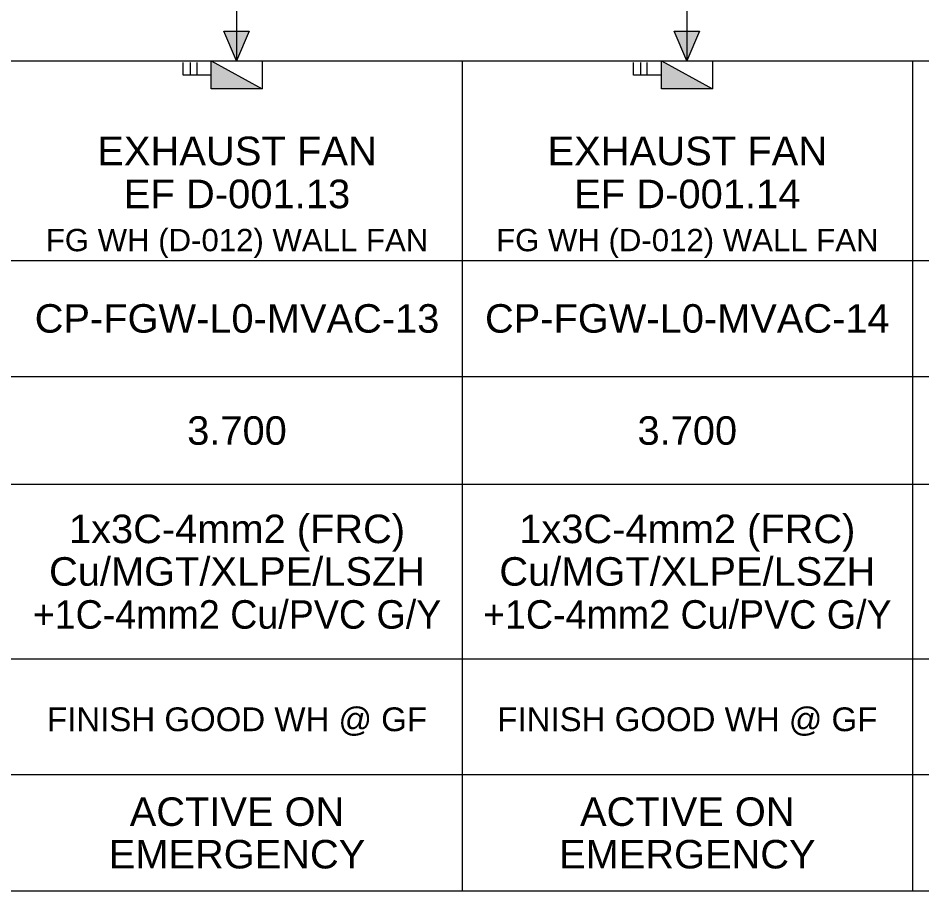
# Model space of a CAD drawing. Header units: millimetres. Extents: x -33055 to 42243, y -56860 to 24450.
# Drawn here: x 17980 to 24951, y 1815 to 8545 of the extents above; entities that cross this region are included whole.
import ezdxf
from ezdxf.enums import TextEntityAlignment as Align

# ---------------------------------------------------------------- set-up
doc = ezdxf.new("R2010")
doc.units = ezdxf.units.MM
for name, color, linetype in [('A-PATT-CONC', 7, 'Continuous'), ('E-SLD', 7, 'Continuous'), ('E-TABLE', 7, 'Continuous'), ('E-TEXT', 7, 'Continuous')]:
    doc.layers.add(name, color=color, linetype=linetype)
doc.styles.add('ARIAL', font='arial.ttf')

msp = doc.modelspace()

# ---------------------------------------------------------------- hatches: boundary and pattern name
at = {"layer": 'A-PATT-CONC'}
h = msp.add_hatch(color=7, dxfattribs=at)
h.dxf.hatch_style = 1
h.paths.add_polyline_path([(19469.7, 8214.9), (19863.4, 7999), (19469.7, 7999), (19469.7, 8214.9)])
h = msp.add_hatch(color=7, dxfattribs=at)
h.dxf.hatch_style = 1
h.paths.add_polyline_path([(22942.8, 8214.9), (23336.5, 7999), (22942.8, 7999), (22942.8, 8214.9)])
at = {"layer": 'E-SLD'}
h = msp.add_hatch(color=7, dxfattribs=at)
h.dxf.hatch_style = 1
h.paths.add_polyline_path([(19567.1, 8443.5), (19761.8, 8443.5), (19664.5, 8214.9), (19567.1, 8443.5)])
h = msp.add_hatch(color=7, dxfattribs=at)
h.dxf.hatch_style = 1
h.paths.add_polyline_path([(23040.2, 8443.5), (23234.9, 8443.5), (23137.6, 8214.9), (23040.2, 8443.5)])

# ---------------------------------------------------------------- linework, layer by layer
at = {"color": 7, "lineweight": 0}
for p, q in [((19308.9, 8104.8), (19308.9, 8202.2)), ((19359.7, 8104.8), (19359.7, 8202.2)), ((19469.7, 8214.9), (19863.4, 7999)), ((22782, 8104.8), (22782, 8202.2)), ((22832.8, 8104.8), (22832.8, 8202.2)), ((22942.8, 8214.9), (23336.5, 7999))]:
    msp.add_line(p, q, dxfattribs=at)
for points in [[(19469.7, 8104.8), (19253.8, 8104.8), (19253.8, 8202.2)], [(19863.4, 8214.9), (19863.4, 7999), (19469.7, 7999), (19469.7, 8214.9), (19863.4, 8214.9)], [(22942.8, 8104.8), (22726.9, 8104.8), (22726.9, 8202.2)], [(23336.5, 8214.9), (23336.5, 7999), (22942.8, 7999), (22942.8, 8214.9), (23336.5, 8214.9)]]:
    msp.add_lwpolyline(points, dxfattribs=at)
at = {"layer": 'A-PATT-CONC', "color": 7, "lineweight": 0}
for points in [[(19469.7, 8214.9), (19863.4, 7999), (19469.7, 7999), (19469.7, 8214.9)], [(22942.8, 8214.9), (23336.5, 7999), (22942.8, 7999), (22942.8, 8214.9)]]:
    msp.add_lwpolyline(points, dxfattribs=at)
at = {"layer": 'E-SLD', "color": 7, "lineweight": 0}
for p, q in [((19664.5, 10962.3), (19664.5, 8214.9)), ((23137.6, 10962.3), (23137.6, 8214.9))]:
    msp.add_line(p, q, dxfattribs=at)
for points in [[(19664.5, 8214.9), (19567.1, 8443.5), (19761.8, 8443.5), (19664.5, 8214.9)], [(19567.1, 8443.5), (19761.8, 8443.5), (19664.5, 8214.9), (19567.1, 8443.5)], [(23137.6, 8214.9), (23040.2, 8443.5), (23234.9, 8443.5), (23137.6, 8214.9)], [(23040.2, 8443.5), (23234.9, 8443.5), (23137.6, 8214.9), (23040.2, 8443.5)]]:
    msp.add_lwpolyline(points, dxfattribs=at)
at = {"layer": 'E-TABLE', "color": 7, "lineweight": 0}
for p, q in [((-32967, 8215), (35297, 8215)), ((21404.8, 8215), (21404.8, 1815)), ((24877.8, 8215), (24877.8, 1815)), ((-32967, 6677), (35297, 6677)), ((-32967, 5781), (35297, 5781)), ((-32967, 4952), (35297, 4952)), ((-32967, 3604), (35297, 3604)), ((-32967, 2712), (35297, 2712)), ((-32967, 1815), (35297, 1815))]:
    msp.add_line(p, q, dxfattribs=at)

# ---------------------------------------------------------------- texts
at = {"layer": 'E-TEXT', "color": 7, "style": 'ARIAL'}
for s, height, p in [('EXHAUST FAN', 220.51, (19668.3, 7410.5)), ('EXHAUST FAN', 220.51, (23141.4, 7410.5)), ('EF D-001.13', 220.51, (19668.3, 7078.9)), ('EF D-001.14', 220.51, (23141.4, 7078.9)), ('FG WH (D-012) WALL FAN', 172.01, (19668.3, 6747.3)), ('FG WH (D-012) WALL FAN', 172.01, (23141.4, 6747.3)), ('CP-FGW-L0-MVAC-13', 219.75, (19668.3, 6119.4)), ('CP-FGW-L0-MVAC-14', 219.75, (23141.4, 6119.4)), ('3.700', 219.75, (19668.3, 5255.1)), ('3.700', 219.75, (23141.4, 5255.1)), ('1x3C-4mm2 (FRC)', 219.75, (19668.3, 4496.6)), ('1x3C-4mm2 (FRC)', 219.75, (23141.4, 4496.6)), ('Cu/MGT/XLPE/LSZH', 219.75, (19668.3, 4168.5)), ('Cu/MGT/XLPE/LSZH', 219.75, (23141.4, 4168.5)), ('ACTIVE ON', 219.75, (19668.3, 2316.4)), ('ACTIVE ON', 219.75, (23141.4, 2316.4)), ('EMERGENCY', 219.75, (19668.3, 1988.3)), ('EMERGENCY', 219.75, (23141.4, 1988.3))]:
    msp.add_text(s, height=height, dxfattribs=at).set_placement(p, align=Align.CENTER)
for s, height, width, p in [('+1C-4mm2 Cu/PVC G/Y', 219.75, 0.94498, (19668.3, 3836.9)), ('+1C-4mm2 Cu/PVC G/Y', 219.75, 0.94498, (23141.4, 3836.9)), ('FINISH GOOD WH @ GF', 183.29, 0.994173, (19668.3, 3046.7)), ('FINISH GOOD WH @ GF', 183.29, 0.994173, (23141.4, 3046.7))]:
    msp.add_text(s, height=height, dxfattribs=dict(at, width=width)).set_placement(p, align=Align.CENTER)

doc.saveas('drawing.dxf')
